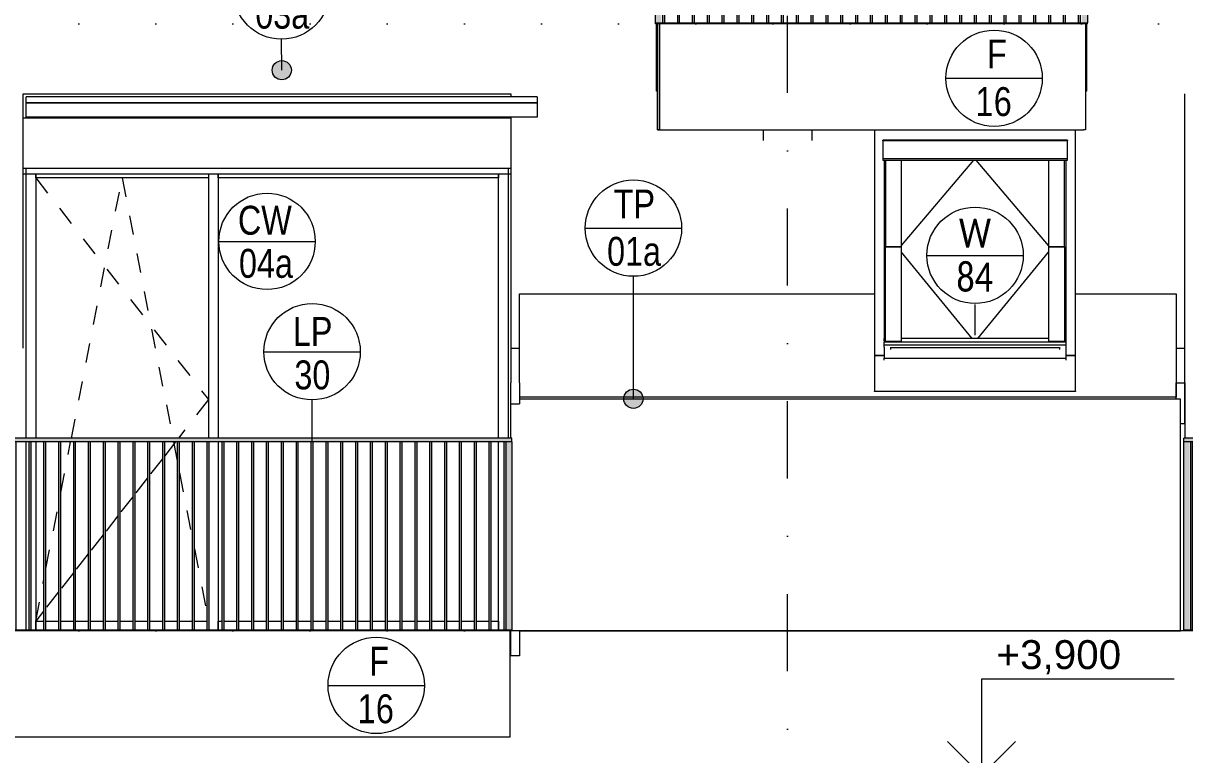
# Model space of a CAD drawing. Header units: millimetres. Extents: x -9129 to 220959, y -4760 to 72638.
# Drawn here: x -3816 to 2209, y 4007 to 7803 of the extents above; entities that cross this region are included whole.
import ezdxf

# ---------------------------------------------------------------- set-up
doc = ezdxf.new("R2010")
doc.units = ezdxf.units.MM
for name, pattern in [('HA_Dash_2mm-S1mm', [200, 100, -100]), ('HA_DashDot_10mm-S3mm', [1000, 400, -300, 0, -300]), ('HA_Dot-S4mm', [400, 0, -400])]:
    doc.linetypes.add(name, pattern=pattern)
for name, color, linetype, lineweight in [('A-DETL-____-THIN', 9, 'Continuous', 9), ('A-DOOR-____-OTLN', 9, 'Continuous', 9), ('A-FLOR-____-OTLN', 9, 'Continuous', 9), ('A-FLOR-HRAL-IDEN', 9, 'Continuous', 9), ('A-FLOR-HRAL-OTLN', 9, 'Continuous', 9), ('A-FLOR-LEVL-OTLN', 9, 'Continuous', 9), ('A-GENM-____-IDEN', 9, 'Continuous', 9), ('A-GENM-____-OTLN', 9, 'Continuous', 9), ('A-GLAZ-____-IDEN', 9, 'Continuous', 9), ('A-GLAZ-____-OTLN', 9, 'Continuous', 5), ('A-GLAZ-CURT-OTLN', 9, 'Continuous', 5), ('A-GLAZ-CWMG-OTLN', 9, 'Continuous', 5), ('A-ROOF-____-OTLN', 9, 'Continuous', 9), ('A-WALL-____-IDEN', 9, 'Continuous', 9), ('A-WALL-____-OTLN', 9, 'Continuous', 9), ('G-____-____-DIMS', 9, 'Continuous', 5), ('G-____-____-TEXT', 9, 'Continuous', 5), ('I-WALL-____-OTLN', 9, 'Continuous', 9), ('S-GRID-____-OTLN', 9, 'Continuous', 5)]:
    doc.layers.add(name, color=color, linetype=linetype, lineweight=lineweight)
doc.styles.add('Arial_1', font='arial.ttf', dxfattribs={"height": 150})
doc.styles.add('Arial_2', font='arial.ttf', dxfattribs={"width": 0.8, "height": 150})
doc.styles.add('Calibri', font='calibri.ttf', dxfattribs={"width": 0.8, "height": 150})

# ---------------------------------------------------------------- blocks, each defined once
blk = doc.blocks.new('Railing - 40 x12 mm-1449025-D_pohled jižní_DPS pohled')
at = {"layer": 'A-FLOR-HRAL-OTLN'}
blk.add_hatch(color=256, dxfattribs=at).paths.add_polyline_path([(-1280.8, 4655), (-1280.8, 5630), (-1310.8, 5630), (-1310.8, 4655)])
at = {"layer": 'A-FLOR-HRAL-OTLN', "color": 7}
blk.add_line((-1280.8, 5630), (-1280.8, 4655), dxfattribs=at)
blk = doc.blocks.new('Railing - 40 x12 mm-V1-D_pohled jižní_DPS pohled')
at = {"layer": 'A-FLOR-HRAL-OTLN'}
blk.add_hatch(color=256, dxfattribs=at).paths.add_polyline_path([(-1310.8, 4655), (-1310.8, 5630), (-1322.8, 5630), (-1322.8, 4655)])
at = {"layer": 'A-FLOR-HRAL-OTLN', "color": 7}
for p, q in [((-1310.8, 5630), (-1322.8, 5630)), ((-1322.8, 5630), (-1322.8, 4655)), ((-1310.8, 4655), (-1310.8, 5630)), ((-1322.8, 4655), (-1310.8, 4655))]:
    blk.add_line(p, q, dxfattribs=at)
blk = doc.blocks.new('Railing - 40 x12 mm-V2-D_pohled jižní_DPS pohled')
at = {"layer": 'A-FLOR-HRAL-OTLN'}
blk.add_hatch(color=256, dxfattribs=at).paths.add_polyline_path([(-5480.8, 4655), (-5480.8, 5630), (-5510.8, 5630), (-5510.8, 4655)])
at = {"layer": 'A-FLOR-HRAL-OTLN', "color": 7}
blk.add_line((-5510.8, 4655), (-5510.8, 5630), dxfattribs=at)
blk = doc.blocks.new('Railing - Railing-1448661-D_pohled jižní_DPS pohled')
at = {"layer": 'A-FLOR-HRAL-OTLN'}
blk.add_hatch(color=256, dxfattribs=at).paths.add_polyline_path([(-1364.2, 4650), (-1280.8, 4650), (-1280.8, 4655), (-5510.8, 4655), (-5510.8, 4650), (-1629.8, 4650)])
at = {"layer": 'A-FLOR-HRAL-OTLN', "color": 7}
for p, q in [((-5510.8, 4650), (-5510.8, 4655)), ((-5510.8, 4655), (-1280.8, 4655)), ((-1280.8, 4650), (-5510.8, 4650)), ((-1280.8, 4650), (-1280.8, 4655))]:
    blk.add_line(p, q, dxfattribs=at)
for name, p in [('Railing - 40 x12 mm-V2-D_pohled jižní_DPS pohled', (0, 0)), ('Railing - 40 x12 mm-V1-D_pohled jižní_DPS pohled', (-4158, 0)), ('Railing - 40 x12 mm-V1-D_pohled jižní_DPS pohled', (-4081, 0)), ('Railing - 40 x12 mm-V1-D_pohled jižní_DPS pohled', (-4004, 0)), ('Railing - 40 x12 mm-V1-D_pohled jižní_DPS pohled', (-3927, 0)), ('Railing - 40 x12 mm-V1-D_pohled jižní_DPS pohled', (-3850, 0)), ('Railing - 40 x12 mm-V1-D_pohled jižní_DPS pohled', (-3773, 0)), ('Railing - 40 x12 mm-V1-D_pohled jižní_DPS pohled', (-3696, 0)), ('Railing - 40 x12 mm-V1-D_pohled jižní_DPS pohled', (-3619, 0)), ('Railing - 40 x12 mm-V1-D_pohled jižní_DPS pohled', (-3542, 0)), ('Railing - 40 x12 mm-V1-D_pohled jižní_DPS pohled', (-3465, 0)), ('Railing - 40 x12 mm-V1-D_pohled jižní_DPS pohled', (-3388, 0)), ('Railing - 40 x12 mm-V1-D_pohled jižní_DPS pohled', (-3311, 0)), ('Railing - 40 x12 mm-V1-D_pohled jižní_DPS pohled', (-3234, 0)), ('Railing - 40 x12 mm-V1-D_pohled jižní_DPS pohled', (-3157, 0)), ('Railing - 40 x12 mm-V1-D_pohled jižní_DPS pohled', (-3080, 0)), ('Railing - 40 x12 mm-V1-D_pohled jižní_DPS pohled', (-3003, 0)), ('Railing - 40 x12 mm-V1-D_pohled jižní_DPS pohled', (-2926, 0)), ('Railing - 40 x12 mm-V1-D_pohled jižní_DPS pohled', (-2849, 0)), ('Railing - 40 x12 mm-V1-D_pohled jižní_DPS pohled', (-2772, 0)), ('Railing - 40 x12 mm-V1-D_pohled jižní_DPS pohled', (-2695, 0)), ('Railing - 40 x12 mm-V1-D_pohled jižní_DPS pohled', (-2618, 0)), ('Railing - 40 x12 mm-V1-D_pohled jižní_DPS pohled', (-2541, 0)), ('Railing - 40 x12 mm-V1-D_pohled jižní_DPS pohled', (-2464, 0)), ('Railing - 40 x12 mm-V1-D_pohled jižní_DPS pohled', (-2387, 0)), ('Railing - 40 x12 mm-V1-D_pohled jižní_DPS pohled', (-2310, 0)), ('Railing - 40 x12 mm-V1-D_pohled jižní_DPS pohled', (-2233, 0)), ('Railing - 40 x12 mm-V1-D_pohled jižní_DPS pohled', (-2156, 0)), ('Railing - 40 x12 mm-V1-D_pohled jižní_DPS pohled', (-2079, 0)), ('Railing - 40 x12 mm-V1-D_pohled jižní_DPS pohled', (-2002, 0)), ('Railing - 40 x12 mm-V1-D_pohled jižní_DPS pohled', (-1925, 0)), ('Railing - 40 x12 mm-V1-D_pohled jižní_DPS pohled', (-1848, 0)), ('Railing - 40 x12 mm-V1-D_pohled jižní_DPS pohled', (-1771, 0)), ('Railing - 40 x12 mm-V1-D_pohled jižní_DPS pohled', (-1694, 0)), ('Railing - 40 x12 mm-V1-D_pohled jižní_DPS pohled', (-1617, 0)), ('Railing - 40 x12 mm-V1-D_pohled jižní_DPS pohled', (-1540, 0)), ('Railing - 40 x12 mm-V1-D_pohled jižní_DPS pohled', (-1463, 0)), ('Railing - 40 x12 mm-V1-D_pohled jižní_DPS pohled', (-1386, 0)), ('Railing - 40 x12 mm-V1-D_pohled jižní_DPS pohled', (-1309, 0)), ('Railing - 40 x12 mm-V1-D_pohled jižní_DPS pohled', (-1232, 0)), ('Railing - 40 x12 mm-V1-D_pohled jižní_DPS pohled', (-1155, 0)), ('Railing - 40 x12 mm-V1-D_pohled jižní_DPS pohled', (-1078, 0)), ('Railing - 40 x12 mm-V1-D_pohled jižní_DPS pohled', (-1001, 0)), ('Railing - 40 x12 mm-V1-D_pohled jižní_DPS pohled', (-924, 0)), ('Railing - 40 x12 mm-V1-D_pohled jižní_DPS pohled', (-847, 0)), ('Railing - 40 x12 mm-V1-D_pohled jižní_DPS pohled', (-770, 0)), ('Railing - 40 x12 mm-V1-D_pohled jižní_DPS pohled', (-693, 0)), ('Railing - 40 x12 mm-V1-D_pohled jižní_DPS pohled', (-616, 0)), ('Railing - 40 x12 mm-V1-D_pohled jižní_DPS pohled', (-539, 0)), ('Railing - 40 x12 mm-V1-D_pohled jižní_DPS pohled', (-462, 0)), ('Railing - 40 x12 mm-V1-D_pohled jižní_DPS pohled', (-385, 0)), ('Railing - 40 x12 mm-V1-D_pohled jižní_DPS pohled', (-308, 0)), ('Railing - 40 x12 mm-V1-D_pohled jižní_DPS pohled', (-231, 0)), ('Railing - 40 x12 mm-V1-D_pohled jižní_DPS pohled', (-154, 0)), ('Railing - 40 x12 mm-V1-D_pohled jižní_DPS pohled', (-77, 0)), ('Railing - 40 x12 mm-V1-D_pohled jižní_DPS pohled', (0, 0)), ('Railing - 40 x12 mm-1449025-D_pohled jižní_DPS pohled', (0, 0))]:
    blk.add_blockref(name, p)
blk = doc.blocks.new('Top Rail Type - Top Rail_Internal_-1448688-D_pohled jižní_DPS pohled')
at = {"layer": 'A-FLOR-HRAL-OTLN'}
blk.add_hatch(color=256, dxfattribs=at).paths.add_polyline_path([(-1364.2, 5630), (-1280.8, 5630), (-1280.8, 5650), (-5510.8, 5650), (-5510.8, 5630), (-1629.8, 5630)])
at = {"layer": 'A-FLOR-HRAL-OTLN', "color": 7}
for p, q in [((-5510.8, 5630), (-5510.8, 5650)), ((-1280.8, 5650), (-5510.8, 5650)), ((-1280.8, 5630), (-5510.8, 5630)), ((-1280.8, 5630), (-1280.8, 5650))]:
    blk.add_line(p, q, dxfattribs=at)
blk = doc.blocks.new('Railing - Railing-1448703-D_pohled jižní_DPS pohled')
at = {"layer": 'A-FLOR-HRAL-OTLN'}
blk.add_hatch(color=256, dxfattribs=at).paths.add_polyline_path([(4081.6, 4650), (6519.2, 4650), (6519.2, 4655), (2204.2, 4655), (2204.2, 4650), (3948.8, 4650)])
at = {"layer": 'A-FLOR-HRAL-OTLN', "color": 7}
for p, q in [((2204.2, 4650), (2204.2, 4655)), ((2204.2, 4655), (6519.2, 4655)), ((6519.2, 4650), (2204.2, 4650)), ((6519.2, 4650), (6519.2, 4655))]:
    blk.add_line(p, q, dxfattribs=at)
for name, p in [('Railing - 40 x12 mm-V2-D_pohled jižní_DPS pohled', (7715, 0)), ('Railing - 40 x12 mm-V1-D_pohled jižní_DPS pohled', (3561, 0)), ('Railing - 40 x12 mm-V1-D_pohled jižní_DPS pohled', (3638, 0)), ('Railing - 40 x12 mm-V1-D_pohled jižní_DPS pohled', (3715, 0)), ('Railing - 40 x12 mm-V1-D_pohled jižní_DPS pohled', (3792, 0)), ('Railing - 40 x12 mm-V1-D_pohled jižní_DPS pohled', (3869, 0)), ('Railing - 40 x12 mm-V1-D_pohled jižní_DPS pohled', (3946, 0)), ('Railing - 40 x12 mm-V1-D_pohled jižní_DPS pohled', (4023, 0)), ('Railing - 40 x12 mm-V1-D_pohled jižní_DPS pohled', (4100, 0)), ('Railing - 40 x12 mm-V1-D_pohled jižní_DPS pohled', (4177, 0)), ('Railing - 40 x12 mm-V1-D_pohled jižní_DPS pohled', (4254, 0)), ('Railing - 40 x12 mm-V1-D_pohled jižní_DPS pohled', (4331, 0)), ('Railing - 40 x12 mm-V1-D_pohled jižní_DPS pohled', (4408, 0)), ('Railing - 40 x12 mm-V1-D_pohled jižní_DPS pohled', (4485, 0)), ('Railing - 40 x12 mm-V1-D_pohled jižní_DPS pohled', (4562, 0)), ('Railing - 40 x12 mm-V1-D_pohled jižní_DPS pohled', (4639, 0)), ('Railing - 40 x12 mm-V1-D_pohled jižní_DPS pohled', (4716, 0)), ('Railing - 40 x12 mm-V1-D_pohled jižní_DPS pohled', (4793, 0)), ('Railing - 40 x12 mm-V1-D_pohled jižní_DPS pohled', (4870, 0)), ('Railing - 40 x12 mm-V1-D_pohled jižní_DPS pohled', (4947, 0)), ('Railing - 40 x12 mm-V1-D_pohled jižní_DPS pohled', (5024, 0)), ('Railing - 40 x12 mm-V1-D_pohled jižní_DPS pohled', (5101, 0)), ('Railing - 40 x12 mm-V1-D_pohled jižní_DPS pohled', (5178, 0)), ('Railing - 40 x12 mm-V1-D_pohled jižní_DPS pohled', (5255, 0)), ('Railing - 40 x12 mm-V1-D_pohled jižní_DPS pohled', (5332, 0)), ('Railing - 40 x12 mm-V1-D_pohled jižní_DPS pohled', (5409, 0)), ('Railing - 40 x12 mm-V1-D_pohled jižní_DPS pohled', (5486, 0)), ('Railing - 40 x12 mm-V1-D_pohled jižní_DPS pohled', (5563, 0)), ('Railing - 40 x12 mm-V1-D_pohled jižní_DPS pohled', (5640, 0)), ('Railing - 40 x12 mm-V1-D_pohled jižní_DPS pohled', (5717, 0)), ('Railing - 40 x12 mm-V1-D_pohled jižní_DPS pohled', (5794, 0)), ('Railing - 40 x12 mm-V1-D_pohled jižní_DPS pohled', (5871, 0)), ('Railing - 40 x12 mm-V1-D_pohled jižní_DPS pohled', (5948, 0)), ('Railing - 40 x12 mm-V1-D_pohled jižní_DPS pohled', (6025, 0)), ('Railing - 40 x12 mm-V1-D_pohled jižní_DPS pohled', (6102, 0)), ('Railing - 40 x12 mm-V1-D_pohled jižní_DPS pohled', (6179, 0)), ('Railing - 40 x12 mm-V1-D_pohled jižní_DPS pohled', (6256, 0)), ('Railing - 40 x12 mm-V1-D_pohled jižní_DPS pohled', (6333, 0)), ('Railing - 40 x12 mm-V1-D_pohled jižní_DPS pohled', (6410, 0)), ('Railing - 40 x12 mm-V1-D_pohled jižní_DPS pohled', (6487, 0)), ('Railing - 40 x12 mm-V1-D_pohled jižní_DPS pohled', (6564, 0)), ('Railing - 40 x12 mm-V1-D_pohled jižní_DPS pohled', (6641, 0)), ('Railing - 40 x12 mm-V1-D_pohled jižní_DPS pohled', (6718, 0)), ('Railing - 40 x12 mm-V1-D_pohled jižní_DPS pohled', (6795, 0)), ('Railing - 40 x12 mm-V1-D_pohled jižní_DPS pohled', (6872, 0)), ('Railing - 40 x12 mm-V1-D_pohled jižní_DPS pohled', (6949, 0)), ('Railing - 40 x12 mm-V1-D_pohled jižní_DPS pohled', (7026, 0)), ('Railing - 40 x12 mm-V1-D_pohled jižní_DPS pohled', (7103, 0)), ('Railing - 40 x12 mm-V1-D_pohled jižní_DPS pohled', (7180, 0)), ('Railing - 40 x12 mm-V1-D_pohled jižní_DPS pohled', (7257, 0)), ('Railing - 40 x12 mm-V1-D_pohled jižní_DPS pohled', (7334, 0)), ('Railing - 40 x12 mm-V1-D_pohled jižní_DPS pohled', (7411, 0)), ('Railing - 40 x12 mm-V1-D_pohled jižní_DPS pohled', (7488, 0)), ('Railing - 40 x12 mm-V1-D_pohled jižní_DPS pohled', (7565, 0)), ('Railing - 40 x12 mm-V1-D_pohled jižní_DPS pohled', (7642, 0)), ('Railing - 40 x12 mm-V1-D_pohled jižní_DPS pohled', (7719, 0)), ('Railing - 40 x12 mm-V1-D_pohled jižní_DPS pohled', (7796, 0)), ('Railing - 40 x12 mm-1449025-D_pohled jižní_DPS pohled', (7800, 0))]:
    blk.add_blockref(name, p)
blk = doc.blocks.new('Top Rail Type - Top Rail_Internal_-1448727-D_pohled jižní_DPS pohled')
at = {"layer": 'A-FLOR-HRAL-OTLN'}
blk.add_hatch(color=256, dxfattribs=at).paths.add_polyline_path([(4214.4, 5630), (6519.2, 5630), (6519.2, 5650), (2204.2, 5650), (2204.2, 5630), (3948.8, 5630)])
at = {"layer": 'A-FLOR-HRAL-OTLN', "color": 7}
for p, q in [((2204.2, 5630), (2204.2, 5650)), ((6519.2, 5650), (2204.2, 5650)), ((6519.2, 5630), (2204.2, 5630)), ((6519.2, 5630), (6519.2, 5650))]:
    blk.add_line(p, q, dxfattribs=at)
blk = doc.blocks.new('Railing - Railing-1448841-D_pohled jižní_DPS pohled')
at = {"layer": 'A-FLOR-HRAL-OTLN'}
blk.add_hatch(color=256, dxfattribs=at).paths.add_polyline_path([(761, 7800), (1704.3, 7800), (1704.3, 7805), (-535.7, 7805), (-535.7, 7800), (495.4, 7800)])
at = {"layer": 'A-FLOR-HRAL-OTLN', "color": 7}
for p, q in [((-535.7, 7800), (-535.7, 7805)), ((-535.7, 7805), (1704.3, 7805)), ((1704.3, 7800), (-535.7, 7800)), ((1704.3, 7800), (1704.3, 7805))]:
    blk.add_line(p, q, dxfattribs=at)
for name, p in [('Railing - 40 x12 mm-V2-D_pohled jižní_DPS pohled', (4975, 3150)), ('Railing - 40 x12 mm-V1-D_pohled jižní_DPS pohled', (823, 3150)), ('Railing - 40 x12 mm-V1-D_pohled jižní_DPS pohled', (900, 3150)), ('Railing - 40 x12 mm-V1-D_pohled jižní_DPS pohled', (977, 3150)), ('Railing - 40 x12 mm-V1-D_pohled jižní_DPS pohled', (1054, 3150)), ('Railing - 40 x12 mm-V1-D_pohled jižní_DPS pohled', (1131, 3150)), ('Railing - 40 x12 mm-V1-D_pohled jižní_DPS pohled', (1208, 3150)), ('Railing - 40 x12 mm-V1-D_pohled jižní_DPS pohled', (1285, 3150)), ('Railing - 40 x12 mm-V1-D_pohled jižní_DPS pohled', (1362, 3150)), ('Railing - 40 x12 mm-V1-D_pohled jižní_DPS pohled', (1439, 3150)), ('Railing - 40 x12 mm-V1-D_pohled jižní_DPS pohled', (1516, 3150)), ('Railing - 40 x12 mm-V1-D_pohled jižní_DPS pohled', (1593, 3150)), ('Railing - 40 x12 mm-V1-D_pohled jižní_DPS pohled', (1670, 3150)), ('Railing - 40 x12 mm-V1-D_pohled jižní_DPS pohled', (1747, 3150)), ('Railing - 40 x12 mm-V1-D_pohled jižní_DPS pohled', (1824, 3150)), ('Railing - 40 x12 mm-V1-D_pohled jižní_DPS pohled', (1901, 3150)), ('Railing - 40 x12 mm-V1-D_pohled jižní_DPS pohled', (1978, 3150)), ('Railing - 40 x12 mm-V1-D_pohled jižní_DPS pohled', (2055, 3150)), ('Railing - 40 x12 mm-V1-D_pohled jižní_DPS pohled', (2132, 3150)), ('Railing - 40 x12 mm-V1-D_pohled jižní_DPS pohled', (2209, 3150)), ('Railing - 40 x12 mm-V1-D_pohled jižní_DPS pohled', (2286, 3150)), ('Railing - 40 x12 mm-V1-D_pohled jižní_DPS pohled', (2363, 3150)), ('Railing - 40 x12 mm-V1-D_pohled jižní_DPS pohled', (2440, 3150)), ('Railing - 40 x12 mm-V1-D_pohled jižní_DPS pohled', (2517, 3150)), ('Railing - 40 x12 mm-V1-D_pohled jižní_DPS pohled', (2594, 3150)), ('Railing - 40 x12 mm-V1-D_pohled jižní_DPS pohled', (2671, 3150)), ('Railing - 40 x12 mm-V1-D_pohled jižní_DPS pohled', (2748, 3150)), ('Railing - 40 x12 mm-V1-D_pohled jižní_DPS pohled', (2825, 3150)), ('Railing - 40 x12 mm-V1-D_pohled jižní_DPS pohled', (2902, 3150)), ('Railing - 40 x12 mm-V1-D_pohled jižní_DPS pohled', (2979, 3150)), ('Railing - 40 x12 mm-1449025-D_pohled jižní_DPS pohled', (2985, 3150))]:
    blk.add_blockref(name, p)
blk = doc.blocks.new('Systémový panel - Sklo-1688785-D_pohled jižní_DPS pohled')
at = {"layer": 'A-GLAZ-CURT-OTLN', "color": 250}
for p, q in [((-1351, 7000), (-2804.7, 7000)), ((-2804.7, 7000), (-2804.7, 5650)), ((-1351, 5650), (-1351, 7000)), ((-2804.7, 5630), (-2804.7, 4700)), ((-1351, 4700), (-1351, 5630)), ((-2804.7, 4700), (-2785.8, 4700)), ((-2773.8, 4700), (-2708.8, 4700)), ((-2696.8, 4700), (-2631.8, 4700)), ((-2619.8, 4700), (-2554.8, 4700)), ((-2542.8, 4700), (-2477.8, 4700)), ((-2465.8, 4700), (-2400.8, 4700)), ((-2388.8, 4700), (-2323.8, 4700)), ((-2311.8, 4700), (-2246.8, 4700)), ((-2234.8, 4700), (-2169.8, 4700)), ((-2157.8, 4700), (-2092.8, 4700)), ((-2080.8, 4700), (-2015.8, 4700)), ((-2003.8, 4700), (-1938.8, 4700)), ((-1926.8, 4700), (-1861.8, 4700)), ((-1849.8, 4700), (-1784.8, 4700)), ((-1772.8, 4700), (-1707.8, 4700)), ((-1695.8, 4700), (-1630.8, 4700)), ((-1618.8, 4700), (-1553.8, 4700)), ((-1541.8, 4700), (-1476.8, 4700)), ((-1464.8, 4700), (-1399.8, 4700)), ((-1387.8, 4700), (-1351, 4700))]:
    blk.add_line(p, q, dxfattribs=at)
blk = doc.blocks.new('Obdélníková příčel - 50x70mm EXT-1688781-D_pohled jižní_DPS pohled')
at = {"layer": 'A-GLAZ-CWMG-OTLN', "color": 250}
for p, q in [((-3751, 7000), (-3751, 7020)), ((-2854.7, 7000), (-3751, 7000)), ((-2854.7, 7020), (-2854.7, 7000))]:
    blk.add_line(p, q, dxfattribs=at)
blk = doc.blocks.new('Obdélníková příčel - 50x70mm EXT-1688782-D_pohled jižní_DPS pohled')
at = {"layer": 'A-GLAZ-CWMG-OTLN', "color": 250}
for p, q in [((-2804.7, 4655), (-2804.7, 4700)), ((-2804.7, 4700), (-2785.8, 4700)), ((-2773.8, 4700), (-2708.8, 4700)), ((-2696.8, 4700), (-2631.8, 4700)), ((-2619.8, 4700), (-2554.8, 4700)), ((-2542.8, 4700), (-2477.8, 4700)), ((-2465.8, 4700), (-2400.8, 4700)), ((-2388.8, 4700), (-2323.8, 4700)), ((-2311.8, 4700), (-2246.8, 4700)), ((-2234.8, 4700), (-2169.8, 4700)), ((-2157.8, 4700), (-2092.8, 4700)), ((-2080.8, 4700), (-2015.8, 4700)), ((-2003.8, 4700), (-1938.8, 4700)), ((-1926.8, 4700), (-1861.8, 4700)), ((-1849.8, 4700), (-1784.8, 4700)), ((-1772.8, 4700), (-1707.8, 4700)), ((-1695.8, 4700), (-1630.8, 4700)), ((-1618.8, 4700), (-1553.8, 4700)), ((-1541.8, 4700), (-1476.8, 4700)), ((-1464.8, 4700), (-1399.8, 4700)), ((-1387.8, 4700), (-1351, 4700)), ((-1351, 4700), (-1351, 4655))]:
    blk.add_line(p, q, dxfattribs=at)
blk = doc.blocks.new('Obdélníková příčel - 50x70mm EXT-1479396-D_pohled jižní_DPS pohled')
at = {"layer": 'A-GLAZ-CWMG-OTLN', "color": 250}
for p, q in [((-458.2, 10170), (-458.2, 8800)), ((-458.2, 8780), (-458.2, 7805))]:
    blk.add_line(p, q, dxfattribs=at)
blk = doc.blocks.new('Obdélníková příčel - 50x70mm EXT-1479397-D_pohled jižní_DPS pohled')
at = {"layer": 'A-GLAZ-CWMG-OTLN', "color": 250}
for p, q in [((1641.8, 8800), (1641.8, 10170)), ((1641.8, 7805), (1641.8, 8780))]:
    blk.add_line(p, q, dxfattribs=at)
blk = doc.blocks.new('ABMV_CW_Single_Swing_Generic - Ex_Glass_SKLOPNE-1688786-D_pohled jižní_DPS pohled')
at = {"layer": 'A-DOOR-____-OTLN', "color": 250, "linetype": 'HA_Dash_2mm-S1mm', "lineweight": 5}
for p, q in [((-3751, 7000), (-2854.7, 5850)), ((-3565.9, 5650), (-3302.8, 7000)), ((-3302.8, 7000), (-3039.8, 5650)), ((-2854.7, 5850), (-3010.6, 5650)), ((-3620.8, 5368.2), (-3569.8, 5630)), ((-3026.2, 5630), (-3081.8, 5558.7)), ((-3035.9, 5630), (-3016.8, 5531.7)), ((-3093.8, 5543.3), (-3158.8, 5459.9)), ((-3170.8, 5444.5), (-3235.8, 5361.1)), ((-3004.8, 5470.1), (-2939.8, 5136.5)), ((-3697.8, 4973), (-3632.8, 5306.7)), ((-3247.8, 5345.7), (-3312.8, 5262.3)), ((-3324.8, 5246.9), (-3389.8, 5163.5)), ((-3401.8, 5148.1), (-3466.8, 5064.7)), ((-2927.8, 5074.9), (-2862.8, 4741.3)), ((-3478.8, 5049.3), (-3543.8, 4965.9)), ((-3555.8, 4950.5), (-3620.8, 4867.1)), ((-3751, 4700), (-3709.8, 4911.5)), ((-3632.8, 4851.7), (-3697.8, 4768.3)), ((-3709.8, 4752.9), (-3751, 4700))]:
    blk.add_line(p, q, dxfattribs=at)
blk = doc.blocks.new('Obdélníková příčel - 50x70mm EXT-1688783-D_pohled jižní_DPS pohled')
at = {"layer": 'A-GLAZ-CWMG-OTLN', "color": 250}
for p, q in [((-2804.7, 7000), (-2804.7, 7020)), ((-1351, 7000), (-2804.7, 7000)), ((-1351, 7020), (-1351, 7000))]:
    blk.add_line(p, q, dxfattribs=at)
blk = doc.blocks.new('Obdélníková příčel - 50x70mm EXT-1688784-D_pohled jižní_DPS pohled')
at = {"layer": 'A-GLAZ-CWMG-OTLN', "color": 250}
for p, q in [((-3751, 4655), (-3751, 4700)), ((-3751, 4700), (-3709.8, 4700)), ((-3697.8, 4700), (-3632.8, 4700)), ((-3620.8, 4700), (-3555.8, 4700)), ((-3543.8, 4700), (-3478.8, 4700)), ((-3466.8, 4700), (-3401.8, 4700)), ((-3389.8, 4700), (-3324.8, 4700)), ((-3312.8, 4700), (-3247.8, 4700)), ((-3235.8, 4700), (-3170.8, 4700)), ((-3158.8, 4700), (-3093.8, 4700)), ((-3081.8, 4700), (-3016.8, 4700)), ((-3004.8, 4700), (-2939.8, 4700)), ((-2927.8, 4700), (-2862.8, 4700))]:
    blk.add_line(p, q, dxfattribs=at)
blk = doc.blocks.new('Obdélníková příčel - 50x70mm EXT-1479394-D_pohled jižní_DPS pohled')
at = {"layer": 'A-GLAZ-CWMG-OTLN', "color": 250}
for p, q in [((434.3, 10170), (434.3, 8800)), ((484.3, 10170), (484.3, 8800)), ((484.3, 8780), (484.3, 7805))]:
    blk.add_line(p, q, dxfattribs=at)
blk = doc.blocks.new('HA_GM_Gutter_Balcony - HA_GM_Gutter_Facade TP03-1639006-D_pohled jižní_DPS pohled')
at = {"layer": 'A-GENM-____-OTLN', "color": 7}
for p, q in [((-3800.7, 7390), (-3800.7, 7419.8)), ((-1150.7, 7419.8), (-3800.7, 7419.8)), ((-1150.7, 7419.8), (-1150.7, 7390)), ((-3800.7, 7387.5), (-3800.7, 7390)), ((-1150.7, 7390), (-3800.7, 7390)), ((-3800.7, 7314.8), (-3800.7, 7387.5)), ((-1150.7, 7387.5), (-3800.7, 7387.5)), ((-1150.7, 7390), (-1150.7, 7387.5)), ((-1150.7, 7387.5), (-1150.7, 7314.8)), ((-1150.7, 7314.8), (-3800.7, 7314.8))]:
    blk.add_line(p, q, dxfattribs=at)
blk = doc.blocks.new('Roof-Windows_VELUX_GLL_1061 - PK06-1754727-D_pohled jižní_DPS pohled')
at = {"layer": 'A-GLAZ-____-OTLN', "color": 250}
for p, q in [((600.5, 7249.5), (600.5, 6078)), ((1642.5, 6078), (1642.5, 7249.5)), ((642.4, 7192.3), (642.4, 7195.4)), ((1600.6, 7195.4), (642.4, 7195.4)), ((1600.6, 7192.3), (642.4, 7192.3)), ((642.4, 7192.3), (642.4, 7099.6)), ((1600.6, 7195.4), (1600.6, 7192.3)), ((1600.6, 7099.6), (1600.6, 7192.3)), ((1600.6, 7099.6), (642.4, 7099.6)), ((642.4, 7099.6), (642.4, 7091.4)), ((642.4, 7091.4), (1600.6, 7091.4)), ((650.5, 7091.4), (650.5, 6166.8)), ((656.9, 7090.7), (656.9, 6643)), ((740.1, 6648.7), (1115.7, 7091.4)), ((740.1, 6643), (740.1, 7090.7)), ((1502.9, 6648.7), (1127.3, 7091.4)), ((1502.9, 7090.7), (1502.9, 6643)), ((1586.2, 6643), (1586.2, 7090.7)), ((1592.5, 7091.4), (1592.5, 6166.8)), ((1600.6, 7091.4), (1600.6, 7099.6)), ((656.9, 6643), (740.1, 6643)), ((656.9, 6151.9), (656.9, 6643)), ((740.1, 6643), (656.9, 6643)), ((740.1, 6151.9), (740.1, 6643)), ((1502.9, 6643), (1586.2, 6643)), ((1502.9, 6643), (1502.9, 6151.9)), ((1586.2, 6643), (1502.9, 6643)), ((1586.2, 6643), (1586.2, 6151.9)), ((1107.3, 6166.8), (740.1, 6614.8)), ((1135.8, 6166.8), (1502.9, 6614.8)), ((650.5, 6155.4), (650.5, 6166.8)), ((656.9, 6166.8), (650.5, 6166.8)), ((650.5, 6131.8), (650.5, 6148.1)), ((1592.5, 6148.1), (650.5, 6148.1)), ((740.1, 6151.9), (656.9, 6151.9)), ((740.1, 6151.4), (656.9, 6151.4)), ((1502.9, 6166.8), (740.1, 6166.8)), ((1586.2, 6151.9), (1502.9, 6151.9)), ((1586.2, 6151.4), (1502.9, 6151.4)), ((1592.5, 6166.8), (1586.2, 6166.8)), ((1592.5, 6166.8), (1592.5, 6155.4)), ((1592.5, 6148.1), (1592.5, 6131.8)), ((650.5, 6122.7), (650.5, 6131.8)), ((1592.5, 6131.8), (650.5, 6131.8)), ((650.5, 6122.7), (650.5, 6109)), ((683.5, 6122.7), (683.5, 6109)), ((683.5, 6120.7), (1559.5, 6120.7)), ((1559.5, 6122.7), (1559.5, 6109)), ((1592.5, 6131.8), (1592.5, 6122.7)), ((1592.5, 6122.7), (1592.5, 6109)), ((600.5, 6078), (650.5, 6078)), ((650.5, 6078), (600.5, 6078)), ((600.5, 6078), (600.5, 5893.9)), ((650.5, 6053.8), (650.5, 6064.4)), ((650.5, 6064.3), (1592.5, 6064.3)), ((1592.5, 6078), (1642.5, 6078)), ((1642.5, 6078), (1592.5, 6078)), ((1592.5, 6064.4), (1592.5, 6053.8)), ((1642.5, 5893.9), (1642.5, 6078)), ((600.5, 5893.9), (1642.5, 5893.9)), ((600.5, 5892), (600.5, 5893.9)), ((1642.5, 5892), (600.5, 5892)), ((1642.5, 5893.9), (1642.5, 5892))]:
    blk.add_line(p, q, dxfattribs=at)
for centre, major_axis, start_param, end_param in [((650.5, 6133.2), (0, 36.5), 0.91744, 1.152039), ((1592.5, 6133.2), (0, 36.5), 0.91744, 1.152039), ((650.5, 6051.9), (0, 100.7), 0.965341, 1.414861), ((1592.5, 6051.9), (0, 100.7), 0.965341, 1.414861), ((650.5, 6067.1), (0, 2.83), 1.414861, 3.104254), ((1592.5, 6067.1), (0, 2.83), 1.414861, 3.104254)]:
    blk.add_ellipse(centre, major_axis=major_axis, ratio=0.000022, start_param=start_param, end_param=end_param, dxfattribs=at)
blk = doc.blocks.new('TB_Porotherm KPVarioUNI_3000mm - TB_Porotherm KPVarioUNI_3000mm-V31-D_pohled jižní_DPS pohled')
at = {"layer": 'A-GENM-____-OTLN', "color": 7}
blk.add_line((-1285.7, 7020), (-3815.7, 7020), dxfattribs=at)
blk = doc.blocks.new('185-01_OBJEKT D_Central_rvt-1-D_pohled jižní_DPS pohled')
at = {"layer": 'A-FLOR-____-OTLN', "color": 7}
for p, q in [((-525.7, 7580), (-530.7, 7580)), ((1699.3, 7580), (1694.3, 7580))]:
    blk.add_line(p, q, dxfattribs=at)
at = {"layer": 'A-ROOF-____-OTLN', "color": 7}
for p, q in [((-530.7, 7450), (-530.7, 7800)), ((1699.3, 7800), (1699.3, 7450)), ((-3815.7, 6116.2), (-3815.7, 7435.5)), ((-3815.7, 7435.5), (-1285.7, 7435.5)), ((-1285.7, 7435.5), (-1285.7, 7419.8)), ((-525.7, 7450), (-530.7, 7450)), ((1699.3, 7450), (1694.3, 7450)), ((2209.3, 6116.2), (2209.3, 7435.5)), ((-1285.7, 7314.8), (-1285.7, 6116.2)), ((-1240.7, 6116.2), (-1240.7, 6398.9)), ((-1240.7, 6398.9), (600.5, 6398.9)), ((1642.5, 6398.9), (2164.3, 6398.9)), ((2164.3, 6398.9), (2164.3, 6116.2)), ((-1285.7, 6116.2), (-1240.7, 6116.2)), ((-1285.7, 6116.2), (-1285.7, 5937.3)), ((-1240.7, 5937.3), (-1240.7, 6116.2)), ((2164.3, 6116.2), (2164.3, 5862)), ((2164.3, 6116.2), (2209.3, 6116.2)), ((2209.3, 5726.2), (2209.3, 6116.2)), ((2186.8, 5726.2), (2209.3, 5726.2))]:
    blk.add_line(p, q, dxfattribs=at)
at = {"layer": 'A-WALL-____-OTLN', "color": 7}
for p, q in [((-530.7, 7670), (-525.7, 7670)), ((-1285.7, 7310), (-3815.7, 7310)), ((-3815.7, 7050), (-1285.7, 7050)), ((-3801, 5650), (-3801, 7050)), ((-1301, 7050), (-1301, 5650)), ((-1285.7, 5827.1), (-1285.7, 5937.3)), ((-1240.7, 5937.3), (-1240.7, 5851.6)), ((2164.3, 5862), (2164.3, 5937.3)), ((2164.3, 5937.3), (2209.3, 5937.3)), ((2209.3, 5937.3), (2209.3, 5650)), ((2164.3, 5862), (-1240.7, 5862)), ((2186.8, 5851.6), (-1240.7, 5851.6)), ((-1240.7, 5851.6), (-1240.7, 5827.1)), ((2164.3, 5851.5), (2164.3, 5862)), ((2186.8, 4650), (2186.8, 5851.6)), ((-1285.7, 5650), (-1285.7, 5827.1)), ((-1285.7, 5827.1), (-1240.7, 5827.1)), ((-3801, 4655), (-3801, 5630)), ((-1285.7, 4520), (-1285.7, 4650)), ((2204.2, 4650), (-1280.8, 4650)), ((-1240.7, 4650), (2186.8, 4650)), ((-1240.7, 4650), (-1240.7, 4520)), ((-1240.7, 4520), (-1285.7, 4520))]:
    blk.add_line(p, q, dxfattribs=at)
at = {"layer": 'I-WALL-____-OTLN', "color": 7}
for p, q in [((-525.7, 7250), (-525.7, 7800)), ((-525.7, 7800), (-525.7, 7250)), ((-515.7, 7800), (-515.7, 7250)), ((1694.3, 7800), (1694.3, 7250)), ((-515.7, 7250), (-525.7, 7250)), ((-525.7, 7250), (1684.3, 7250)), ((24.3, 7194), (24.3, 7249.5)), ((274.3, 7249.5), (274.3, 7194)), ((1694.3, 7250), (1684.3, 7250)), ((1694.3, 7250), (1694.3, 7250)), ((-1290.8, 4100), (-1290.8, 4650)), ((-5490.8, 4100), (-1290.8, 4100)), ((-1290.8, 4100), (-1290.7, 4100))]:
    blk.add_line(p, q, dxfattribs=at)
at = {"layer": 'A-DOOR-____-OTLN', "lineweight": 9}
blk.add_blockref('ABMV_CW_Single_Swing_Generic - Ex_Glass_SKLOPNE-1688786-D_pohled jižní_DPS pohled', (0, 0), dxfattribs=at)
at = {"layer": 'A-FLOR-HRAL-OTLN', "lineweight": 9}
for name in ['Railing - Railing-1448841-D_pohled jižní_DPS pohled', 'Top Rail Type - Top Rail_Internal_-1448688-D_pohled jižní_DPS pohled', 'Railing - Railing-1448661-D_pohled jižní_DPS pohled', 'Top Rail Type - Top Rail_Internal_-1448727-D_pohled jižní_DPS pohled', 'Railing - Railing-1448703-D_pohled jižní_DPS pohled']:
    blk.add_blockref(name, (0, 0), dxfattribs=at)
at = {"layer": 'A-GENM-____-OTLN', "lineweight": 9}
for name in ['HA_GM_Gutter_Balcony - HA_GM_Gutter_Facade TP03-1639006-D_pohled jižní_DPS pohled', 'TB_Porotherm KPVarioUNI_3000mm - TB_Porotherm KPVarioUNI_3000mm-V31-D_pohled jižní_DPS pohled']:
    blk.add_blockref(name, (0, 0), dxfattribs=at)
at = {"layer": 'A-GLAZ-____-OTLN', "lineweight": 9}
blk.add_blockref('Roof-Windows_VELUX_GLL_1061 - PK06-1754727-D_pohled jižní_DPS pohled', (0, 0), dxfattribs=at)
at = {"layer": 'A-GLAZ-CURT-OTLN', "lineweight": 9}
blk.add_blockref('Systémový panel - Sklo-1688785-D_pohled jižní_DPS pohled', (0, 0), dxfattribs=at)
at = {"layer": 'A-GLAZ-CWMG-OTLN', "lineweight": 9}
for name, p in [('Obdélníková příčel - 50x70mm EXT-1688781-D_pohled jižní_DPS pohled', (0, 0)), ('Obdélníková příčel - 50x70mm EXT-1479396-D_pohled jižní_DPS pohled', (-3292.8, -3150)), ('Obdélníková příčel - 50x70mm EXT-1479394-D_pohled jižní_DPS pohled', (-3289, -3150)), ('Obdélníková příčel - 50x70mm EXT-1688783-D_pohled jižní_DPS pohled', (0, 0)), ('Obdélníková příčel - 50x70mm EXT-1479397-D_pohled jižní_DPS pohled', (-2992.8, -3150)), ('Obdélníková příčel - 50x70mm EXT-1688784-D_pohled jižní_DPS pohled', (0, 0)), ('Obdélníková příčel - 50x70mm EXT-1688782-D_pohled jižní_DPS pohled', (0, 0))]:
    blk.add_blockref(name, p, dxfattribs=at)
blk = doc.blocks.new('HA_TAG_WD - Type Mark-1502833-D_pohled jižní_DPS pohled')
at = {"layer": 'A-GLAZ-____-IDEN'}
blk.add_line((-3644.9, 9555.5), (-3144.9, 9555.5), dxfattribs=at)
blk.add_circle((-3394.9, 9555.5), 250, dxfattribs=at)
blk = doc.blocks.new('HA_TAG_GM_Products - Generic-588599-D_pohled jižní_DPS pohled')
at = {"layer": 'A-GENM-____-IDEN'}
blk.add_line((8069.3, 11146.1), (8569.3, 11146.1), dxfattribs=at)
blk.add_circle((8319.3, 11146.1), 250, dxfattribs=at)
blk = doc.blocks.new('Spot Elevations - Default-792506-D_pohled jižní_DPS pohled')
at = {"layer": 'G-____-____-DIMS', "lineweight": 9}
for p, q in [((841.9, 2000), (-158.1, 2000)), ((-158.1, 2000), (-158.1, 1500)), ((-334.9, 1676.8), (-158.1, 1500)), ((-158.1, 1500), (18.7, 1676.8))]:
    blk.add_line(p, q, dxfattribs=at)
blk = doc.blocks.new('HA_TAG_cWA - Default-922888-D_pohled jižní_DPS pohled')
at = {"layer": 'A-WALL-____-IDEN'}
blk.add_line((341.8, 9788.8), (841.8, 9788.8), dxfattribs=at)
blk.add_circle((591.8, 9788.8), 250, dxfattribs=at)
blk = doc.blocks.new('HA_TAG_GM_Railings - Generic-2229991-D_pohled jižní_DPS pohled')
at = {"layer": 'A-FLOR-HRAL-IDEN'}
blk.add_line((18716.5, 6098.2), (19216.5, 6098.2), dxfattribs=at)
blk.add_circle((18966.5, 6098.2), 250, dxfattribs=at)

msp = doc.modelspace()

# ---------------------------------------------------------------- hatches: boundary and pattern name
at = {"layer": 'A-GENM-____-IDEN'}
h = msp.add_hatch(color=256, dxfattribs=at)
edge = h.paths.add_edge_path()
edge.add_arc((-2474.6, 7558.7), 50, 0, 360)
h = msp.add_hatch(color=256, dxfattribs=at)
edge = h.paths.add_edge_path()
edge.add_arc((-650.7, 5854.1), 50, 0, 360)

# ---------------------------------------------------------------- linework, layer by layer
at = {"layer": 'A-DETL-____-THIN'}
for p, q in [((970.3, 7516.9), (1470.3, 7516.9)), ((-2234.7, 4366.9), (-1734.7, 4366.9))]:
    msp.add_line(p, q, dxfattribs=at)
for centre in [(1220.3, 7516.9), (-1984.7, 4366.9)]:
    msp.add_circle(centre, 250, dxfattribs=at)
at = {"layer": 'A-FLOR-HRAL-IDEN'}
msp.add_line((-2317.5, 5630), (-2317.5, 5848.2), dxfattribs=at)
at = {"layer": 'A-FLOR-LEVL-OTLN', "linetype": 'HA_Dot-S4mm', "lineweight": 5}
for p, q in [((-9129.3, 7800), (26278.4, 7800)), ((-9129.3, 4650), (26278.4, 4650))]:
    msp.add_line(p, q, dxfattribs=at)
at = {"layer": 'A-GENM-____-IDEN'}
for p, q in [((-2474.6, 7558.7), (-2475.7, 7719.8)), ((-650.7, 5854.1), (-650.7, 6489.4))]:
    msp.add_line(p, q, dxfattribs=at)
for centre in [(-2474.6, 7558.7), (-650.7, 5854.1)]:
    msp.add_circle(centre, 50, dxfattribs=at)
at = {"layer": 'A-GLAZ-____-IDEN'}
msp.add_line((1121.5, 6184.2), (1121.5, 6343.7), dxfattribs=at)
at = {"layer": 'S-GRID-____-OTLN', "linetype": 'HA_DashDot_10mm-S3mm', "lineweight": 9}
msp.add_line((149.3, -1559.8), (149.3, 15365.8), dxfattribs=at)

# ---------------------------------------------------------------- block references
at = {"lineweight": 5}
msp.add_blockref('185-01_OBJEKT D_Central_rvt-1-D_pohled jižní_DPS pohled', (0, 0), dxfattribs=at)
at = {"layer": 'A-FLOR-HRAL-IDEN'}
msp.add_blockref('HA_TAG_GM_Railings - Generic-2229991-D_pohled jižní_DPS pohled', (-21284, 0), dxfattribs=at)
at = {"layer": 'A-GENM-____-IDEN'}
for p in [(-10795, -3176.3), (-8970, -4406.7)]:
    msp.add_blockref('HA_TAG_GM_Products - Generic-588599-D_pohled jižní_DPS pohled', p, dxfattribs=at)
at = {"layer": 'A-GLAZ-____-IDEN'}
msp.add_blockref('HA_TAG_WD - Type Mark-1502833-D_pohled jižní_DPS pohled', (4516.4, -2957.3), dxfattribs=at)
at = {"layer": 'A-WALL-____-IDEN'}
msp.add_blockref('HA_TAG_cWA - Default-922888-D_pohled jižní_DPS pohled', (-3142.8, -3118.1), dxfattribs=at)
at = {"layer": 'G-____-____-DIMS', "lineweight": 9}
msp.add_blockref('Spot Elevations - Default-792506-D_pohled jižní_DPS pohled', (1312.9, 2400), dxfattribs=at)

# ---------------------------------------------------------------- texts
at = {"layer": 'A-FLOR-HRAL-IDEN', "lineweight": 5, "char_height": 150, "attachment_point": 1, "style": 'Arial_2'}
for s, insert, width in [('LP', (-2417.1, 6278.4), 250.126), ('30', (-2409.1, 6053), 230.886)]:
    msp.add_mtext(s, dxfattribs=dict(at, insert=insert, width=width))
at = {"layer": 'A-GENM-____-IDEN', "lineweight": 5, "char_height": 150, "attachment_point": 1, "style": 'Arial_2'}
for s, insert, width in [('03a', (-2612.1, 7924.5), 339.915), ('TP', (-752.7, 6939.6), 256.54), ('01a', (-787.1, 6694.1), 339.915)]:
    msp.add_mtext(s, dxfattribs=dict(at, insert=insert, width=width))
at = {"layer": 'A-GLAZ-____-IDEN', "lineweight": 5, "char_height": 150, "attachment_point": 1, "style": 'Calibri'}
for s, insert, width in [('W', (1037.9, 6788.7), 211.645), ('84', (1024.7, 6560.2), 243.713)]:
    msp.add_mtext(s, dxfattribs=dict(at, insert=insert, width=width))
at = {"layer": 'A-WALL-____-IDEN', "lineweight": 5, "char_height": 150, "attachment_point": 1, "style": 'Arial_2'}
for s, insert, width in [('CW', (-2702.1, 6855.4), 352.742), ('04a', (-2696.5, 6631.7), 339.915)]:
    msp.add_mtext(s, dxfattribs=dict(at, insert=insert, width=width))
at = {"layer": 'G-____-____-TEXT', "color": 7, "lineweight": 9, "char_height": 150, "attachment_point": 1, "style": 'Arial_2'}
for s, insert, width in [('F', (1183.9, 7717.8), 128.27), ('6', (1218.6, 7470.9), 115.443), ('1', (1123.4, 7470.9), 115.443), ('F', (-2021.1, 4567.8), 128.27), ('1', (-2081.6, 4320.9), 115.443), ('6', (-1986.4, 4320.9), 115.443)]:
    msp.add_mtext(s, dxfattribs=dict(at, insert=insert, width=width))

# ---------------------------------------------------------------- next in the draw order: texts
at = {"layer": 'G-____-____-DIMS', "lineweight": 9, "insert": (1232.6, 4601.8), "char_height": 150, "width": 773.133, "attachment_point": 1, "line_spacing_factor": 0.941778, "style": 'Arial_1', "bg_fill": 3, "box_fill_scale": 1.25, "bg_fill_color": 256, "bg_fill_true_color": 13158600, "bg_fill_transparency": 0}
msp.add_mtext('+3,900', dxfattribs=at)

doc.saveas('drawing.dxf')
